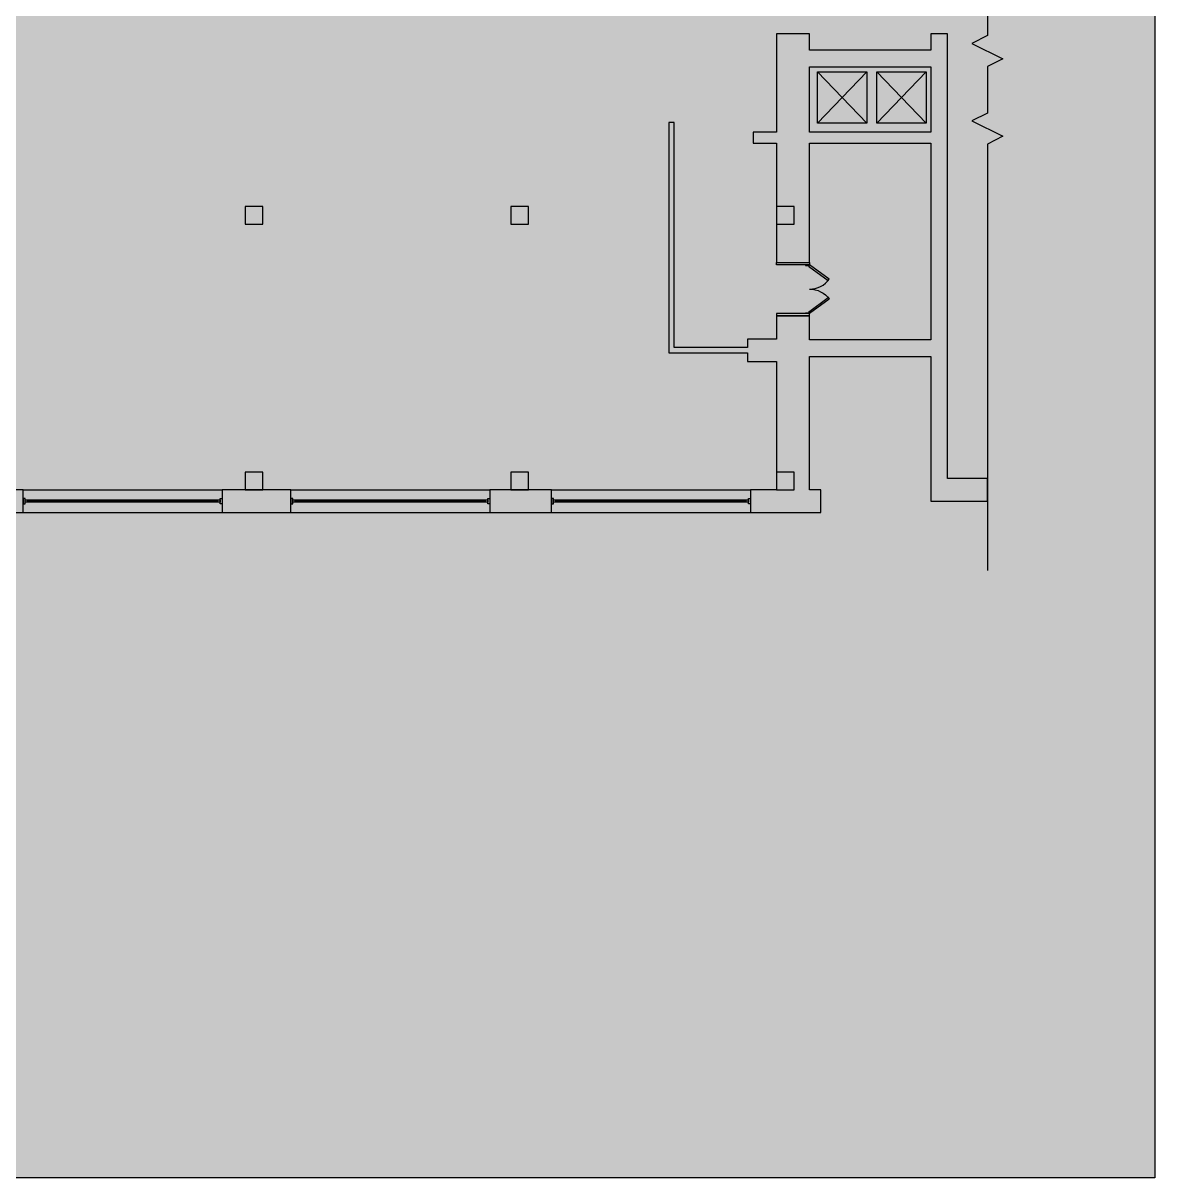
# Model space of a CAD drawing. Header units: millimetres. Extents: x 683 to 978, y 1655 to 1865.
# Drawn here: x 876.1 to 978.4, y 1654.8 to 1759.2 of the extents above; entities that cross this region are included whole.
import ezdxf

# ---------------------------------------------------------------- set-up
doc = ezdxf.new("R2010")
doc.units = ezdxf.units.MM

msp = doc.modelspace()

# ---------------------------------------------------------------- hatches: boundary and pattern name
h = msp.add_hatch(color=254)
h.dxf.hatch_style = 1
h.paths.add_polyline_path([(683.41, 1844.78), (683.41, 1654.78), (978.41, 1654.78), (978.41, 1844.78)])

# ---------------------------------------------------------------- linework, layer by layer
for p, q in [((978.41, 1864.78), (978.41, 1654.78)), ((978.41, 1654.78), (683.41, 1654.78))]:
    msp.add_line(p, q)
at = {"color": 251, "lineweight": -3}
for p, q in [((963.27, 1760.12), (963.27, 1758.02)), ((963.27, 1758.02), (961.87, 1757.32)), ((961.87, 1757.32), (964.67, 1755.92)), ((964.67, 1755.92), (963.27, 1755.22)), ((963.27, 1755.22), (963.27, 1753.12)), ((963.27, 1753.12), (963.27, 1751.02)), ((963.27, 1751.02), (961.87, 1750.32)), ((961.87, 1750.32), (964.67, 1748.92)), ((964.67, 1748.92), (963.27, 1748.22)), ((963.27, 1748.22), (963.27, 1746.12)), ((963.27, 1746.12), (963.27, 1709.67))]:
    msp.add_line(p, q, dxfattribs=at)
at = {"color": 251, "linetype": 'Continuous', "lineweight": -3}
for p, q in [((947.21, 1758.19), (944.21, 1758.19)), ((944.21, 1758.19), (944.21, 1756.72)), ((947.21, 1756.72), (947.21, 1758.19)), ((959.67, 1758.19), (958.15, 1758.19)), ((958.15, 1758.19), (958.15, 1756.72)), ((959.67, 1756.72), (959.67, 1758.19)), ((944.21, 1756.72), (944.21, 1749.3)), ((958.15, 1756.72), (947.21, 1756.72)), ((959.67, 1748.3), (959.67, 1756.72)), ((947.21, 1755.2), (958.15, 1755.2)), ((947.21, 1749.3), (947.21, 1755.2)), ((958.15, 1755.2), (958.15, 1749.3)), ((934.96, 1750.17), (934.48, 1750.17)), ((934.48, 1750.17), (934.48, 1729.34)), ((934.96, 1729.82), (934.96, 1750.17)), ((942.1, 1749.3), (942.1, 1748.3)), ((944.21, 1749.3), (942.1, 1749.3)), ((958.15, 1749.3), (947.21, 1749.3)), ((942.1, 1748.3), (944.21, 1748.3)), ((944.21, 1748.3), (944.21, 1737.51)), ((947.21, 1748.3), (958.15, 1748.3)), ((947.21, 1737.51), (947.21, 1748.3)), ((958.15, 1748.3), (958.15, 1730.53)), ((959.67, 1729.77), (959.67, 1748.3)), ((897.81, 1742.57), (896.21, 1742.57)), ((896.21, 1742.57), (896.21, 1740.97)), ((897.81, 1740.97), (897.81, 1742.57)), ((921.81, 1742.57), (920.21, 1742.57)), ((920.21, 1742.57), (920.21, 1740.97)), ((921.81, 1740.97), (921.81, 1742.57)), ((945.81, 1742.57), (944.21, 1742.57)), ((944.21, 1742.57), (944.21, 1740.97)), ((945.81, 1742.57), (944.21, 1742.57)), ((944.21, 1742.57), (944.21, 1740.97)), ((945.81, 1742.57), (944.21, 1742.57)), ((944.21, 1742.57), (944.21, 1740.97)), ((945.81, 1740.97), (945.81, 1742.57)), ((945.81, 1740.97), (945.81, 1742.57)), ((945.81, 1740.97), (945.81, 1742.57)), ((896.21, 1740.97), (897.81, 1740.97)), ((920.21, 1740.97), (921.81, 1740.97)), ((944.21, 1740.97), (945.81, 1740.97)), ((944.21, 1740.97), (945.81, 1740.97)), ((944.21, 1740.97), (945.81, 1740.97)), ((944.21, 1737.51), (947.21, 1737.51)), ((947.21, 1732.71), (944.21, 1732.71)), ((944.21, 1732.71), (944.21, 1730.6)), ((947.21, 1730.53), (947.21, 1732.71)), ((944.21, 1730.6), (941.6, 1730.6)), ((941.6, 1730.6), (941.6, 1729.82)), ((941.6, 1729.82), (934.96, 1729.82)), ((958.15, 1730.53), (947.21, 1730.53)), ((959.67, 1717.99), (959.67, 1729.77)), ((934.48, 1729.34), (941.6, 1729.34)), ((941.6, 1729.34), (941.6, 1728.56)), ((941.6, 1728.56), (944.21, 1728.56)), ((944.21, 1728.56), (944.21, 1716.97)), ((947.21, 1729.01), (958.15, 1729.01)), ((947.21, 1716.97), (947.21, 1729.01)), ((958.15, 1729.01), (958.15, 1715.95)), ((897.81, 1718.57), (896.21, 1718.57)), ((896.21, 1718.57), (896.21, 1716.97)), ((897.81, 1716.97), (897.81, 1718.57)), ((921.81, 1718.57), (920.21, 1718.57)), ((920.21, 1718.57), (920.21, 1716.97)), ((921.81, 1716.97), (921.81, 1718.57)), ((945.81, 1718.57), (944.21, 1718.57)), ((944.21, 1718.57), (944.21, 1716.97)), ((945.81, 1716.97), (945.81, 1718.57)), ((963.27, 1717.99), (959.67, 1717.99)), ((963.27, 1715.95), (963.27, 1717.99)), ((876.14, 1716.97), (873.51, 1716.97)), ((876.14, 1716.97), (894.14, 1716.97)), ((876.14, 1714.93), (876.14, 1716.97)), ((876.54, 1715.85), (876.54, 1716.05)), ((893.74, 1715.85), (893.74, 1716.05)), ((894.14, 1716.97), (894.14, 1714.93)), ((900.32, 1716.97), (894.14, 1716.97)), ((896.21, 1716.97), (897.81, 1716.97)), ((900.32, 1716.97), (918.32, 1716.97)), ((900.32, 1714.93), (900.32, 1716.97)), ((900.72, 1715.85), (900.72, 1716.05)), ((917.92, 1715.85), (917.92, 1716.05)), ((918.32, 1716.97), (918.32, 1714.93)), ((923.88, 1716.97), (918.32, 1716.97)), ((920.21, 1716.97), (921.81, 1716.97)), ((923.88, 1716.97), (941.88, 1716.97)), ((923.88, 1714.93), (923.88, 1716.97)), ((924.28, 1715.85), (924.28, 1716.05)), ((941.48, 1715.85), (941.48, 1716.05)), ((941.88, 1716.97), (941.88, 1714.93)), ((944.21, 1716.97), (941.88, 1716.97)), ((944.21, 1716.97), (945.81, 1716.97)), ((948.21, 1716.97), (947.21, 1716.97)), ((948.21, 1714.93), (948.21, 1716.97)), ((873.01, 1714.93), (876.14, 1714.93)), ((876.14, 1714.93), (894.14, 1714.93)), ((876.54, 1715.95), (893.74, 1715.95)), ((894.14, 1714.93), (900.32, 1714.93)), ((900.32, 1714.93), (918.32, 1714.93)), ((900.72, 1715.95), (917.92, 1715.95)), ((918.32, 1714.93), (923.88, 1714.93)), ((923.88, 1714.93), (941.88, 1714.93)), ((924.28, 1715.95), (941.48, 1715.95)), ((941.88, 1714.93), (945.71, 1714.93)), ((945.71, 1714.93), (948.21, 1714.93)), ((958.15, 1715.95), (963.27, 1715.95))]:
    msp.add_line(p, q, dxfattribs=at)
at = {"color": 251}
for p, q in [((952.37, 1754.75), (947.91, 1750.12)), ((947.91, 1754.75), (952.37, 1750.12)), ((947.91, 1754.75), (952.37, 1754.75)), ((947.91, 1750.12), (947.91, 1754.75)), ((952.37, 1754.75), (952.37, 1750.12)), ((953.27, 1754.75), (957.73, 1750.12)), ((957.73, 1754.75), (953.27, 1750.12)), ((953.27, 1754.75), (957.73, 1754.75)), ((953.27, 1750.12), (953.27, 1754.75)), ((957.73, 1754.75), (957.73, 1750.12)), ((952.37, 1750.12), (947.91, 1750.12)), ((957.73, 1750.12), (953.27, 1750.12))]:
    msp.add_line(p, q, dxfattribs=at)
at = {"color": 251, "linetype": 'Continuous', "lineweight": -3}
for points in [[(944.21, 1737.31), (944.21, 1737.51), (947.21, 1737.51), (947.21, 1737.31)], [(946.85, 1737.31), (946.85, 1737.25), (947.05, 1737.25), (947.05, 1737.31)], [(947.21, 1737.31), (947.12, 1737.18), (948.9, 1735.89), (948.99, 1736.02)], [(947.21, 1732.91), (947.12, 1733.04), (948.9, 1734.34), (948.99, 1734.21)], [(944.21, 1732.91), (944.21, 1732.71), (947.21, 1732.71), (947.21, 1732.91)], [(946.85, 1732.91), (946.85, 1732.97), (947.05, 1732.97), (947.05, 1732.91)], [(876.34, 1716.19), (876.14, 1716.19), (876.14, 1715.71), (876.34, 1715.71)], [(876.34, 1715.85), (876.34, 1716.05), (893.94, 1716.05), (893.94, 1715.85)], [(893.94, 1716.19), (894.14, 1716.19), (894.14, 1715.71), (893.94, 1715.71)], [(900.52, 1716.19), (900.32, 1716.19), (900.32, 1715.71), (900.52, 1715.71)], [(900.52, 1715.85), (900.52, 1716.05), (918.12, 1716.05), (918.12, 1715.85)], [(918.12, 1716.19), (918.32, 1716.19), (918.32, 1715.71), (918.12, 1715.71)], [(924.08, 1716.19), (923.88, 1716.19), (923.88, 1715.71), (924.08, 1715.71)], [(924.08, 1715.85), (924.08, 1716.05), (941.68, 1716.05), (941.68, 1715.85)], [(941.68, 1716.19), (941.88, 1716.19), (941.88, 1715.71), (941.68, 1715.71)]]:
    msp.add_lwpolyline(points, close=True, dxfattribs=at)
msp.add_arc((947.21, 1737.31), 2.2, 270, 324, dxfattribs=at)
at = {"color": 251, "linetype": 'Continuous', "lineweight": -3, "extrusion": (2.56332e-34, 1.15442e-18, -1)}
msp.add_arc((-947.21, 1732.91), 2.2, 90, 144, dxfattribs=at)

doc.saveas('drawing.dxf')
